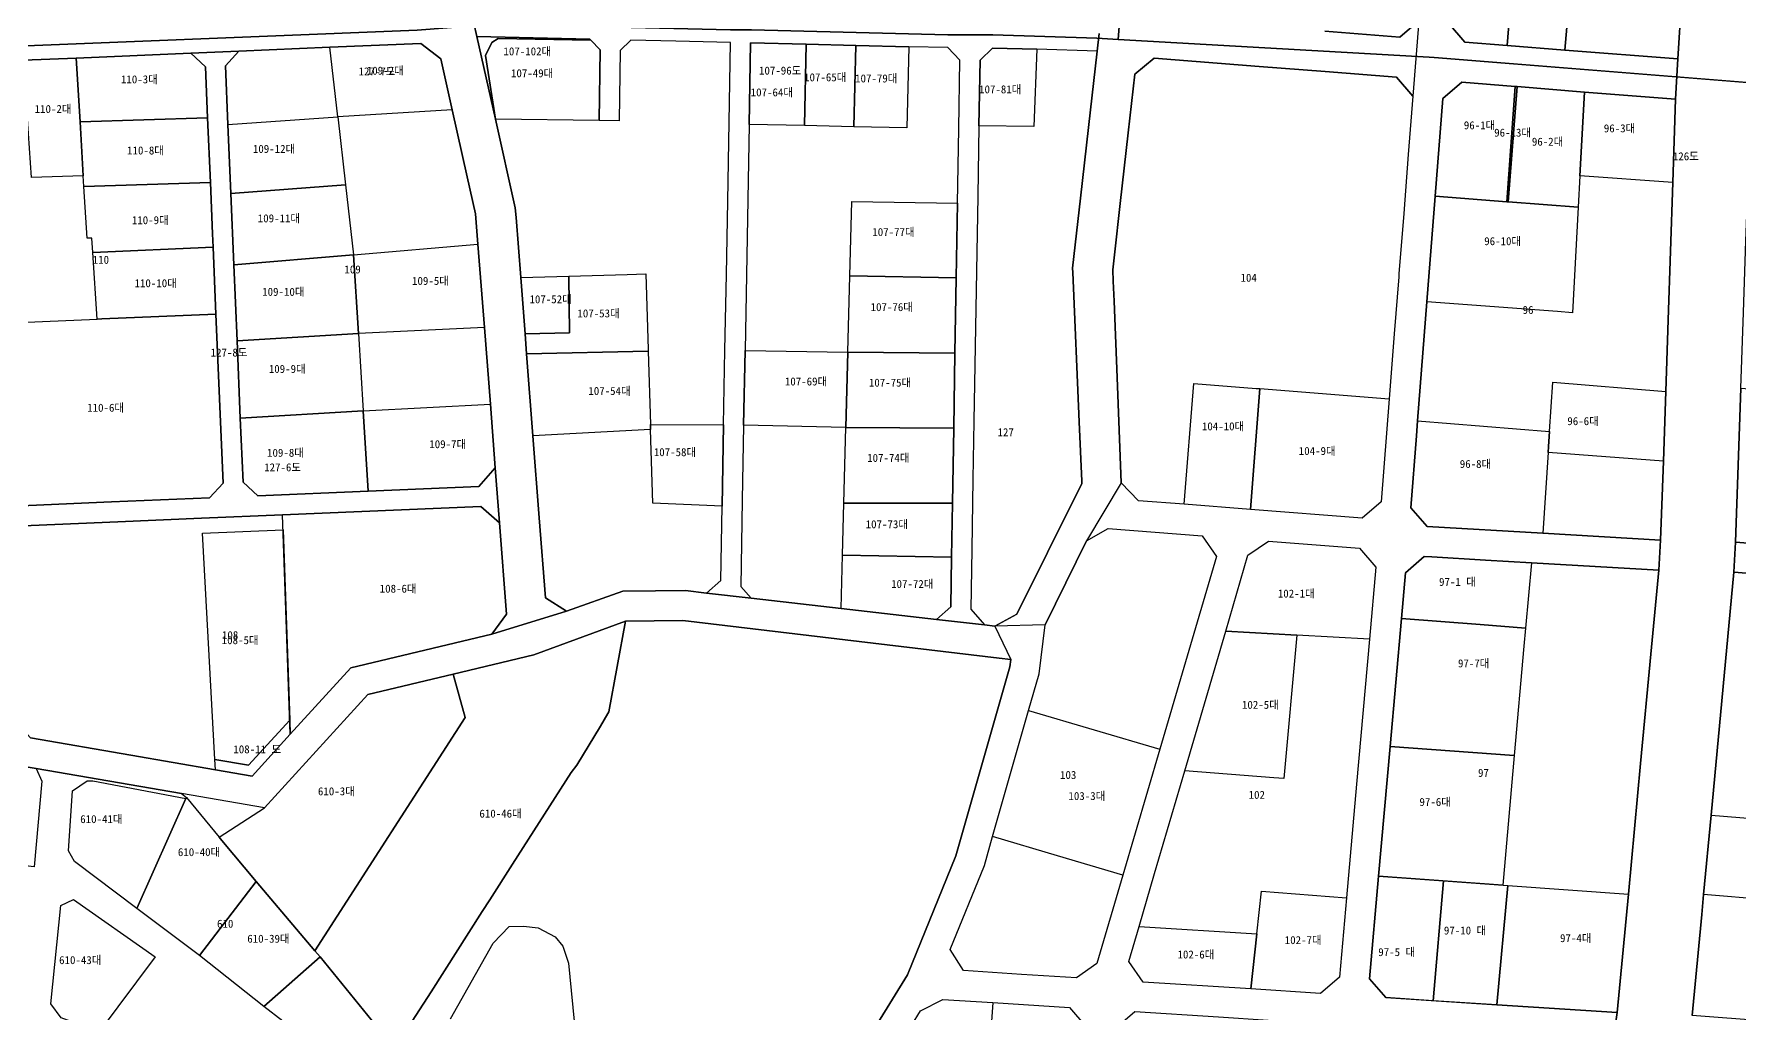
# Model space of a CAD drawing. Header units: metres. Extents: x 198218 to 208474, y 536547 to 547345.
# Drawn here: x 199514.9 to 199855.9, y 544075.5 to 544271.5 of the extents above; entities that cross this region are included whole.
import ezdxf
from ezdxf.enums import TextEntityAlignment as Align

# ---------------------------------------------------------------- set-up
doc = ezdxf.new("R2010")
doc.units = ezdxf.units.M
for name, color, linetype in [('CENTER_RADIUS', 1, 'Continuous'), ('PARCEL_BONBUN', 7, 'Continuous'), ('PARCEL_BUBUN', 8, 'Continuous'), ('PARCEL_LABEL', 3, 'Continuous'), ('ZONING', 5, 'Continuous')]:
    doc.layers.add(name, color=color, linetype=linetype)

msp = doc.modelspace()

# ---------------------------------------------------------------- linework, layer by layer
at = {"layer": 'CENTER_RADIUS'}
msp.add_circle((200224.7, 544673.01), 1000, dxfattribs=at)
at = {"layer": 'PARCEL_BONBUN'}
for points in [[(199797.7, 544273.68), (199798.91, 544289.12), (199799.14, 544292.11), (199800.21, 544305.79), (199801.77, 544325.86), (199802, 544328.85), (199803.99, 544354.37), (199807.79, 544357.62), (199816.97, 544356.91), (199831.07, 544355.81), (199849.16, 544354.4), (199848.63, 544346.21), (199848.58, 544345.44), (199847.63, 544330.72), (199846.68, 544316), (199845.77, 544302.03), (199845, 544289.99), (199844.23, 544278.2), (199843.48, 544266.57), (199820.95, 544268.32), (199809.42, 544269.22), (199800.95, 544269.88), (199797.7, 544273.68)], [(199556.17, 544194.68), (199555.51, 544210.16), (199554.87, 544225.35), (199554.27, 544239.64), (199553.69, 544253.43), (199553.19, 544265.15), (199555.9, 544268.1), (199574.07, 544268.87), (199592.25, 544269.64), (199596.22, 544266.6), (199598.53, 544256.36), (199601.53, 544242.99), (199603.19, 544235.6), (199603.67, 544229.49), (199604.96, 544212.84), (199606.15, 544197.48), (199607.14, 544184.78), (199603.82, 544181.04), (199581.74, 544180.11), (199559.65, 544179.18), (199556.71, 544181.89), (199556.17, 544194.68)], [(199507.89, 544179.79), (199505.65, 544213.57), (199504.56, 544230.02), (199503.73, 544242.5), (199502.43, 544262.27), (199505.77, 544265.99), (199512.85, 544266.28), (199523.34, 544266.72), (199546.25, 544267.69), (199549.2, 544264.98), (199549.63, 544254.77), (199550.18, 544241.82), (199550.61, 544231.6), (199550.72, 544228.89), (199551.29, 544215.51), (199552.71, 544181.72), (199550, 544178.77), (199530.44, 544177.94), (199510.87, 544177.12), (199507.89, 544179.79)], [(199744.83, 544177.47), (199735.71, 544178.18), (199732.24, 544181.78), (199731.41, 544202.83), (199730.81, 544218.11), (199730.65, 544222.12), (199730.56, 544224.39), (199730.9, 544227.4), (199732.05, 544237.64), (199733.65, 544251.8), (199734.96, 544263.52), (199738.82, 544266.7), (199747.26, 544266.04), (199759.84, 544265.06), (199773.03, 544264.03), (199787.29, 544262.92), (199790.54, 544259.12), (199789.63, 544247.43), (199788.71, 544235.61), (199787.77, 544223.59), (199787.72, 544222.96), (199786.84, 544211.58), (199785.82, 544198.59), (199784.21, 544177.94), (199780.41, 544174.69), (199758.08, 544176.43), (199744.83, 544177.47)], [(199793.43, 544173.02), (199790.15, 544176.79), (199791.27, 544191.16), (199791.5, 544194.15), (199793.36, 544217.98), (199795, 544239.08), (199796.52, 544258.65), (199800.32, 544261.9), (199811.03, 544261.04), (199811.39, 544261.01), (199824.84, 544259.93), (199843.08, 544258.47), (199842.51, 544241.82), (199841.58, 544214.34), (199841.09, 544200.02), (199840.62, 544186.13), (199840.07, 544170.29), (199816.51, 544171.67), (199793.43, 544173.02)], [(199899.83, 544166.38), (199887.57, 544167.34), (199874.41, 544168.36), (199855.07, 544169.87), (199856.12, 544200.69), (199856.64, 544215.84), (199857.13, 544230.2), (199857.54, 544242.27), (199858.05, 544257.4), (199880.06, 544255.68), (199891.93, 544254.76), (199906.63, 544253.61), (199909.88, 544249.81), (199909.21, 544241.19), (199908.28, 544229.22), (199906.49, 544206.29), (199905.5, 544193.57), (199903.63, 544169.63), (199899.83, 544166.38)], [(199514.23, 544130.74), (199510.89, 544134.45), (199508.53, 544170.15), (199511.2, 544173.13), (199531.68, 544173.99), (199548.42, 544174.7), (199564.6, 544175.38), (199604.25, 544177.06), (199607.99, 544173.74), (199609.4, 544155.53), (199606.46, 544151.49), (199578.29, 544144.77), (199566.15, 544131.48), (199558.51, 544123.12), (199551.19, 544124.38), (199534.26, 544127.29), (199514.23, 544130.74)], [(199698.05, 544088.45), (199704.9, 544105.25), (199706.54, 544111.02), (199713.74, 544136.25), (199715.83, 544143.54), (199717.04, 544153.38), (199725.28, 544170.15), (199729.62, 544172.63), (199748.42, 544171.17), (199751.27, 544167.05), (199744.75, 544144.84), (199739.96, 544128.52), (199732.57, 544103.31), (199727.39, 544085.63), (199723.29, 544082.76), (199712.31, 544083.46), (199700.71, 544084.21), (199698.05, 544088.45)], [(199738.92, 544103.64), (199744.94, 544124.17), (199753.13, 544152.09), (199757.59, 544167.29), (199761.7, 544170.13), (199779.89, 544168.71), (199783.12, 544164.89), (199781.85, 544150.48), (199779.29, 544121.49), (199777.28, 544098.75), (199775.88, 544082.89), (199772.08, 544079.64), (199758.16, 544080.53), (199736.62, 544081.91), (199733.75, 544086), (199735.82, 544093.06), (199738.92, 544103.64)], [(199781.88, 544082.59), (199783.59, 544101.95), (199785.99, 544129.01), (199788.26, 544154.66), (199789.06, 544163.77), (199792.84, 544167.04), (199794.32, 544166.95), (199805.06, 544166.33), (199814.23, 544165.79), (199839.69, 544164.3), (199838.12, 544147.48), (199836.06, 544125.6), (199833.62, 544099.51), (199831.4, 544075.83), (199808.16, 544077.32), (199794.58, 544078.19), (199785.13, 544078.8), (199781.88, 544082.59)], [(199892.74, 544071.65), (199872.32, 544073.24), (199871.59, 544073.3), (199861.61, 544074.08), (199861.17, 544074.11), (199846.41, 544075.26), (199848.3, 544095.46), (199848.67, 544099.44), (199850.16, 544115.27), (199854.71, 544163.88), (199899.66, 544160.38), (199902.91, 544156.58), (199899.39, 544111.42), (199897.83, 544091.38), (199896.54, 544074.9), (199892.74, 544071.65)], [(199720.75, 543942.67), (199723.03, 543971.24), (199725.19, 543998.16), (199727.33, 544024.97), (199729.37, 544050.39), (199731.16, 544072.73), (199734.95, 544076), (199751.7, 544074.93), (199771.52, 544073.66), (199774.8, 544069.88), (199773.11, 544048.23), (199771.11, 544022.7), (199769.02, 543995.89), (199766.9, 543968.77), (199765.83, 543955.01), (199765.1, 543945.7), (199761.57, 543942.16), (199743.63, 543940.71), (199724.29, 543939.14), (199720.75, 543942.67)]]:
    msp.add_lwpolyline(points, close=True, dxfattribs=at)
for points in [[(199830.49, 544069.87), (199831.4, 544075.83), (199833.62, 544099.51), (199836.06, 544125.6), (199838.12, 544147.48), (199839.69, 544164.3), (199840.07, 544170.29), (199840.62, 544186.13), (199841.09, 544200.02), (199841.58, 544214.34), (199842.51, 544241.82), (199843.08, 544258.47), (199843.48, 544266.57), (199844.23, 544278.2)], [(199727.83, 544271.64), (199727.43, 544268.11), (199725.72, 544252.86), (199724.12, 544238.69), (199722.54, 544224.69), (199722.58, 544223.84), (199723.86, 544193.98), (199724.36, 544182.1), (199724.38, 544181.63), (199717.51, 544167.82), (199711.38, 544155.5), (199707, 544153.11), (199704.94, 544153.35), (199695.3, 544154.45), (199676.25, 544156.63), (199658.26, 544158.69), (199649.33, 544159.72), (199645.14, 544160.2), (199639.13, 544160.16), (199632.62, 544160.12), (199621.37, 544156.07), (199617.17, 544158.78), (199615.93, 544174.76), (199614.66, 544191.17), (199614.66, 544191.17), (199613.39, 544207.59), (199613.08, 544211.58), (199612.21, 544222.85), (199611.29, 544234.81), (199611.13, 544236.8), (199607.15, 544254.48), (199603.42, 544271.06), (199602.82, 544273.7)], [(199602.82, 544273.7), (199603.42, 544271.06), (199607.15, 544254.48), (199611.13, 544236.8), (199611.29, 544234.81), (199612.21, 544222.85), (199613.08, 544211.58), (199613.39, 544207.59), (199614.66, 544191.17), (199615.93, 544174.76), (199617.17, 544158.78), (199621.37, 544156.07), (199632.62, 544160.12), (199639.13, 544160.16), (199645.14, 544160.2), (199649.33, 544159.72), (199658.26, 544158.69), (199676.25, 544156.63), (199695.3, 544154.45), (199704.93, 544153.35), (199707, 544153.11), (199711.38, 544155.5), (199717.51, 544167.82), (199724.38, 544181.63), (199724.36, 544182.1), (199723.86, 544193.98), (199722.58, 544223.84), (199722.54, 544224.69), (199724.12, 544238.69), (199725.72, 544252.86), (199727.43, 544268.11), (199727.83, 544271.64)], [(199791.71, 544274.15), (199787.92, 544270.9), (199772.92, 544272.07)], [(199797.7, 544273.68), (199800.95, 544269.88), (199809.42, 544269.22), (199820.95, 544268.32), (199843.48, 544266.57), (199843.08, 544258.47), (199824.84, 544259.93), (199811.39, 544261.01), (199811.03, 544261.04), (199800.32, 544261.9), (199796.52, 544258.65), (199795, 544239.08), (199793.36, 544217.98), (199791.5, 544194.15), (199791.27, 544191.16), (199790.15, 544176.79), (199793.43, 544173.02), (199816.51, 544171.67), (199840.07, 544170.29), (199839.69, 544164.3), (199814.23, 544165.79), (199805.06, 544166.33), (199794.32, 544166.95), (199792.84, 544167.04), (199789.06, 544163.77), (199788.26, 544154.66), (199785.99, 544129.01), (199783.69, 544103.11), (199781.88, 544082.59), (199785.13, 544078.8), (199807.34, 544077.38), (199831.4, 544075.83), (199830.49, 544069.87)], [(199856.12, 544200.69), (199855.07, 544169.87), (199854.71, 544163.88), (199850.16, 544115.27), (199848.67, 544099.44), (199848.3, 544095.46), (199846.41, 544075.26)], [(199899.66, 544160.38), (199854.71, 544163.88), (199855.07, 544169.87), (199874.41, 544168.36)], [(199678.06, 544064.74), (199689.54, 544083.34), (199699.21, 544107.17), (199710, 544144.96), (199710.17, 544146.45), (199707.86, 544146.72), (199644.65, 544154.22), (199633.17, 544154.12), (199614.85, 544147.34), (199598.7, 544143.49), (199581.68, 544139.44), (199560.98, 544116.77), (199544.43, 544119.61), (199515.39, 544124.6), (199505.42, 544126.32)], [(199505.42, 544126.32), (199515.39, 544124.6), (199544.43, 544119.61), (199545.4, 544118.81), (199551.92, 544110.9), (199560.98, 544116.77), (199581.68, 544139.44), (199598.7, 544143.49), (199614.85, 544147.34), (199633.17, 544154.12), (199629.81, 544135.94), (199629.64, 544135.65), (199628.18, 544133.08), (199623.41, 544125.3), (199622.32, 544123.82), (199610.55, 544105.52), (199606.02, 544098.39), (199604.53, 544096.06), (199594.33, 544079.99), (199587.45, 544069.36)], [(199587.45, 544069.36), (199594.33, 544079.99), (199604.53, 544096.05), (199606.02, 544098.39), (199610.55, 544105.52), (199622.32, 544123.82), (199623.41, 544125.3), (199628.18, 544133.08), (199629.64, 544135.65), (199629.81, 544135.94), (199633.17, 544154.12), (199644.65, 544154.22), (199707.86, 544146.72), (199710.17, 544146.45), (199710, 544144.96), (199699.21, 544107.17), (199689.54, 544083.34), (199678.06, 544064.74)], [(199598.16, 544074.58), (199606.72, 544089.72), (199609.93, 544093.02), (199612.77, 544093.08), (199615.7, 544092.73), (199619.08, 544090.96), (199620.61, 544089.12), (199621.74, 544085.71), (199623.17, 544071.39)], [(199683.12, 544061.52), (199692.16, 544076.17), (199696.61, 544078.46), (199706.57, 544077.82), (199721.9, 544076.84), (199725.17, 544073.06)]]:
    msp.add_lwpolyline(points, dxfattribs=at)
at = {"layer": 'PARCEL_BUBUN'}
for points in [[(199798.91, 544289.12), (199810.93, 544288.53), (199809.42, 544269.22), (199800.95, 544269.88), (199797.7, 544273.68), (199798.91, 544289.12)], [(199810.93, 544288.53), (199822.59, 544287.96), (199821.92, 544279.93), (199820.95, 544268.32), (199809.42, 544269.22), (199810.93, 544288.53)], [(199844.23, 544278.2), (199843.48, 544266.57), (199820.95, 544268.32), (199821.92, 544279.93), (199844.23, 544278.2)], [(199574.07, 544268.87), (199592.25, 544269.64), (199596.22, 544266.6), (199598.53, 544256.36), (199575.65, 544254.96), (199574.07, 544268.87)], [(199626.02, 544270.52), (199626.26, 544270.27), (199607.73, 544270.62), (199606.43, 544269.85), (199605.15, 544267.26), (199607.15, 544254.48), (199603.42, 544271.06), (199626.02, 544270.52)], [(199607.15, 544254.48), (199605.15, 544267.26), (199606.43, 544269.85), (199607.73, 544270.62), (199626.26, 544270.27), (199628.11, 544268.35), (199627.91, 544254.22), (199607.15, 544254.48)], [(199657.87, 544253.45), (199658.16, 544269.75), (199669.25, 544269.48), (199668.91, 544253.21), (199657.87, 544253.45)], [(199669.25, 544269.48), (199679.21, 544269.25), (199678.78, 544252.99), (199668.91, 544253.21), (199669.25, 544269.48)], [(199679.21, 544269.25), (199689.79, 544268.99), (199689.38, 544252.79), (199678.78, 544252.99), (199679.21, 544269.25)], [(199703.81, 544253.16), (199704.03, 544266.33), (199706.54, 544268.73), (199715.4, 544268.47), (199714.76, 544253.01), (199703.81, 544253.16)], [(199512.85, 544266.28), (199523.34, 544266.72), (199524.13, 544253.95), (199524.78, 544243.17), (199514.41, 544242.84), (199512.85, 544266.28)], [(199523.34, 544266.72), (199546.25, 544267.69), (199549.2, 544264.98), (199549.63, 544254.77), (199524.13, 544253.95), (199523.34, 544266.72)], [(199811.03, 544261.04), (199809.32, 544237.99), (199795, 544239.08), (199796.52, 544258.65), (199800.32, 544261.9), (199811.03, 544261.04)], [(199811.03, 544261.04), (199811.39, 544261.01), (199809.62, 544237.97), (199809.32, 544237.99), (199811.03, 544261.04)], [(199811.39, 544261.01), (199824.84, 544259.93), (199823.95, 544243.17), (199823.61, 544236.91), (199809.62, 544237.97), (199811.39, 544261.01)], [(199824.84, 544259.93), (199843.08, 544258.47), (199842.51, 544241.82), (199823.95, 544243.17), (199824.84, 544259.93)], [(199549.63, 544254.77), (199550.18, 544241.82), (199524.92, 544241.01), (199524.78, 544243.17), (199524.13, 544253.95), (199549.63, 544254.77)], [(199553.69, 544253.43), (199575.65, 544254.96), (199577.19, 544241.35), (199554.27, 544239.64), (199553.69, 544253.43)], [(199550.18, 544241.82), (199550.61, 544231.6), (199550.72, 544228.89), (199526.67, 544227.86), (199526.48, 544230.73), (199525.55, 544230.7), (199524.92, 544241.01), (199550.18, 544241.82)], [(199554.27, 544239.64), (199577.19, 544241.35), (199578.79, 544227.38), (199554.87, 544225.35), (199554.27, 544239.64)], [(199678.39, 544238.06), (199699.53, 544237.67), (199699.28, 544222.75), (199677.99, 544223.14), (199678.39, 544238.06)], [(199795, 544239.08), (199809.32, 544237.99), (199809.62, 544237.97), (199823.61, 544236.91), (199822.48, 544215.78), (199819.48, 544216.01), (199793.36, 544217.98), (199795, 544239.08)], [(199550.72, 544228.89), (199551.29, 544215.51), (199528.47, 544214.54), (199527.56, 544214.5), (199526.67, 544227.86), (199550.72, 544228.89)], [(199554.87, 544225.35), (199578.79, 544227.38), (199579.77, 544211.61), (199555.51, 544210.16), (199554.87, 544225.35)], [(199603.67, 544229.49), (199604.96, 544212.84), (199579.77, 544211.61), (199578.79, 544227.38), (199603.67, 544229.49)], [(199621.83, 544223.11), (199621.98, 544211.77), (199613.08, 544211.58), (199612.21, 544222.85), (199621.83, 544223.11)], [(199633.51, 544223.43), (199637.24, 544223.54), (199637.7, 544208.42), (199637.7, 544208.12), (199613.39, 544207.59), (199613.08, 544211.58), (199621.98, 544211.77), (199621.83, 544223.11), (199633.51, 544223.43)], [(199677.99, 544223.14), (199699.28, 544222.75), (199699.02, 544207.67), (199677.59, 544207.92), (199677.99, 544223.14)], [(199527.56, 544214.5), (199528.47, 544214.54), (199551.29, 544215.51), (199552.71, 544181.72), (199550, 544178.77), (199530.44, 544177.94), (199510.87, 544177.12), (199507.89, 544179.79), (199505.65, 544213.57), (199527.56, 544214.5)], [(199555.51, 544210.16), (199579.77, 544211.61), (199580.74, 544196.14), (199556.17, 544194.68), (199555.51, 544210.16)], [(199637.7, 544208.12), (199638.14, 544193.42), (199638.17, 544192.42), (199614.66, 544191.17), (199613.39, 544207.59), (199637.7, 544208.12)], [(199677.59, 544207.92), (199677.2, 544192.83), (199656.78, 544193.27), (199657.05, 544208.25), (199677.59, 544207.92)], [(199677.59, 544207.92), (199699.02, 544207.67), (199698.76, 544192.72), (199677.2, 544192.83), (199677.59, 544207.92)], [(199746.74, 544201.63), (199759.22, 544200.66), (199759.99, 544200.6), (199758.08, 544176.43), (199744.83, 544177.47), (199746.74, 544201.63)], [(199759.99, 544200.6), (199785.82, 544198.59), (199784.21, 544177.94), (199780.41, 544174.69), (199758.08, 544176.43), (199759.99, 544200.6)], [(199818.53, 544201.87), (199841.09, 544200.02), (199840.62, 544186.13), (199817.59, 544187.85), (199817.67, 544189.02), (199817.87, 544192.01), (199818.53, 544201.87)], [(199856.12, 544200.69), (199876.41, 544199.11), (199876.21, 544196.11), (199874.41, 544168.36), (199855.07, 544169.87), (199856.12, 544200.69)], [(199606.15, 544197.48), (199607.14, 544184.78), (199603.82, 544181.04), (199581.74, 544180.11), (199580.74, 544196.14), (199606.15, 544197.48)], [(199556.17, 544194.68), (199580.74, 544196.14), (199581.74, 544180.11), (199559.65, 544179.18), (199556.71, 544181.89), (199556.17, 544194.68)], [(199638.14, 544193.42), (199652.76, 544193.39), (199652.46, 544177.09), (199638.61, 544177.68), (199638.17, 544192.42), (199638.14, 544193.42)], [(199791.5, 544194.15), (199817.87, 544192.01), (199817.67, 544189.02), (199817.59, 544187.85), (199816.51, 544171.67), (199793.43, 544173.02), (199790.15, 544176.79), (199791.27, 544191.16), (199791.5, 544194.15)], [(199677.2, 544192.83), (199698.76, 544192.72), (199698.51, 544177.72), (199676.8, 544177.72), (199677.2, 544192.83)], [(199564.6, 544175.38), (199604.25, 544177.06), (199607.99, 544173.74), (199609.4, 544155.53), (199606.46, 544151.49), (199578.29, 544144.77), (199566.15, 544131.48), (199564.6, 544175.38)], [(199676.8, 544177.72), (199698.51, 544177.72), (199698.33, 544166.93), (199676.53, 544167.33), (199676.8, 544177.72)], [(199548.58, 544171.7), (199564.7, 544172.39), (199566.05, 544134.33), (199557.77, 544125.28), (199551.07, 544126.42), (199548.58, 544171.7)], [(199753.13, 544152.09), (199757.59, 544167.29), (199761.7, 544170.13), (199779.89, 544168.71), (199783.12, 544164.89), (199781.85, 544150.48), (199767.37, 544151.29), (199753.13, 544152.09)], [(199698.33, 544166.93), (199698.16, 544156.96), (199695.3, 544154.45), (199676.25, 544156.63), (199676.53, 544167.33), (199698.33, 544166.93)], [(199794.32, 544166.95), (199805.06, 544166.33), (199814.23, 544165.79), (199813.07, 544152.72), (199803.99, 544153.43), (199788.26, 544154.66), (199789.06, 544163.77), (199792.84, 544167.04), (199794.32, 544166.95)], [(199633.17, 544154.12), (199629.81, 544135.94), (199629.64, 544135.65), (199628.18, 544133.08), (199623.41, 544125.3), (199622.32, 544123.82), (199610.55, 544105.52), (199606.02, 544098.39), (199604.53, 544096.05), (199594.33, 544079.99), (199587.45, 544069.36), (199586.88, 544068.85), (199572.11, 544086.93), (199571.05, 544088.18), (199601.08, 544134.81), (199598.7, 544143.49), (199614.85, 544147.34), (199633.17, 544154.12)], [(199803.99, 544153.43), (199813.07, 544152.72), (199812.76, 544149.11), (199810.82, 544127.22), (199785.99, 544129.01), (199788.26, 544154.66), (199803.99, 544153.43)], [(199767.37, 544151.29), (199764.77, 544122.62), (199762.78, 544122.78), (199744.94, 544124.17), (199753.13, 544152.09), (199767.37, 544151.29)], [(199601.08, 544134.81), (199571.05, 544088.18), (199559.31, 544102.06), (199552.48, 544110.22), (199551.92, 544110.9), (199560.98, 544116.77), (199581.68, 544139.44), (199598.7, 544143.49), (199601.08, 544134.81)], [(199739.96, 544128.52), (199732.57, 544103.31), (199719.49, 544107.19), (199706.54, 544111.02), (199713.74, 544136.25), (199739.96, 544128.52)], [(199566.05, 544134.33), (199566.15, 544131.48), (199558.51, 544123.12), (199551.19, 544124.38), (199551.07, 544126.42), (199557.77, 544125.28), (199566.05, 544134.33)], [(199785.99, 544129.01), (199810.82, 544127.22), (199808.54, 544101.32), (199783.69, 544103.11), (199785.99, 544129.01)], [(199497.12, 544127.74), (199505.42, 544126.32), (199515.39, 544124.6), (199516.49, 544122.08), (199514.93, 544104.99), (199495.29, 544107.24), (199495.6, 544109.69), (199497, 544126.78), (199497.12, 544127.74)], [(199526.67, 544122.14), (199545.31, 544118.63), (199535.47, 544096.65), (199523.05, 544106.05), (199521.82, 544108.15), (199522.61, 544120.18), (199525.55, 544122.14), (199526.67, 544122.14)], [(199545.4, 544118.81), (199551.92, 544110.9), (199552.48, 544110.22), (199559.31, 544102.06), (199548.02, 544087.24), (199535.47, 544096.65), (199545.31, 544118.63), (199545.4, 544118.81)], [(199864.91, 544114.12), (199863.05, 544094.25), (199861.01, 544094.42), (199861.37, 544098.39), (199848.67, 544099.44), (199850.16, 544115.27), (199864.91, 544114.12)], [(199559.31, 544102.06), (199571.05, 544088.18), (199572.11, 544086.93), (199560.86, 544077.05), (199548.02, 544087.24), (199559.31, 544102.06)], [(199781.88, 544082.59), (199783.7, 544103.11), (199796.7, 544102.17), (199794.58, 544078.19), (199785.13, 544078.8), (199781.88, 544082.59)], [(199796.7, 544102.17), (199809.53, 544101.25), (199807.34, 544077.37), (199794.58, 544078.19), (199796.7, 544102.17)], [(199833.62, 544099.51), (199831.4, 544075.83), (199807.34, 544077.38), (199809.53, 544101.25), (199833.62, 544099.51)], [(199520.31, 544097.23), (199522.81, 544098.43), (199539.13, 544086.99), (199527.96, 544071.95), (199520.39, 544074.77), (199518.28, 544077.59), (199520.31, 544097.23)], [(199777.28, 544098.75), (199775.88, 544082.89), (199772.08, 544079.64), (199758.16, 544080.53), (199759.36, 544091.55), (199760.29, 544100.08), (199777.28, 544098.75)], [(199759.36, 544091.55), (199758.16, 544080.53), (199736.62, 544081.91), (199733.75, 544086), (199735.82, 544093.06), (199759.36, 544091.55)], [(199560.86, 544077.05), (199572.11, 544086.93), (199586.88, 544068.85), (199586.21, 544067.65), (199576.9, 544060.63), (199564.69, 544074.09), (199560.86, 544077.05)], [(199692.16, 544076.17), (199696.61, 544078.46), (199706.57, 544077.82), (199704.72, 544051.51), (199700.77, 544051.79), (199677.92, 544053.43), (199683.12, 544061.52), (199692.16, 544076.17)]]:
    msp.add_lwpolyline(points, close=True, dxfattribs=at)
for points in [[(199602.82, 544273.7), (199603.42, 544271.06), (199607.15, 544254.48), (199611.13, 544236.8), (199611.29, 544234.81), (199612.21, 544222.85), (199613.08, 544211.58), (199613.39, 544207.59), (199614.66, 544191.17), (199615.93, 544174.76), (199617.17, 544158.78), (199621.37, 544156.07), (199606.46, 544151.49), (199609.4, 544155.53), (199607.99, 544173.74), (199607.14, 544184.78), (199606.15, 544197.48), (199604.96, 544212.84), (199603.67, 544229.49), (199603.19, 544235.6), (199601.53, 544242.99), (199598.53, 544256.36), (199596.22, 544266.6), (199592.25, 544269.64), (199574.07, 544268.87), (199555.9, 544268.1), (199546.25, 544267.69), (199523.34, 544266.72), (199512.85, 544266.28)], [(199727.83, 544271.64), (199727.43, 544268.11), (199715.4, 544268.47), (199706.54, 544268.73), (199704.03, 544266.33), (199703.81, 544253.16), (199703.57, 544239.12), (199703.32, 544224.1), (199702.81, 544194.1), (199702.61, 544182.51), (199702.38, 544168.44), (199702.18, 544156.5), (199704.93, 544153.35), (199695.3, 544154.45), (199698.16, 544156.96), (199698.33, 544166.93), (199698.51, 544177.72), (199698.76, 544192.72), (199699.02, 544207.67), (199699.28, 544222.75), (199699.53, 544237.67), (199699.78, 544252.6), (199700.01, 544266.28), (199697.58, 544268.81), (199689.79, 544268.99), (199679.21, 544269.25), (199669.25, 544269.48), (199658.16, 544269.75), (199657.87, 544253.45), (199657.6, 544238.45), (199657.32, 544223.39), (199657.05, 544208.25), (199656.78, 544193.27), (199656.51, 544178.29), (199656.2, 544161.06), (199658.26, 544158.69), (199649.33, 544159.72), (199652.19, 544162.23), (199652.46, 544177.09), (199652.76, 544193.39), (199653.04, 544208.31), (199653.32, 544223.41), (199653.59, 544238.07), (199653.88, 544253.91), (199654.17, 544269.85), (199643.21, 544270.11), (199634.26, 544270.32), (199632.11, 544268.25), (199631.91, 544254.18), (199627.91, 544254.22), (199628.11, 544268.35), (199626.26, 544270.27), (199626.02, 544270.52), (199603.42, 544271.06), (199602.82, 544273.7)], [(199772.92, 544272.07), (199787.92, 544270.9), (199791.71, 544274.15), (199790.54, 544259.12), (199787.29, 544262.92), (199773.03, 544264.03), (199759.84, 544265.06), (199747.26, 544266.04), (199738.82, 544266.7), (199734.96, 544263.52), (199733.65, 544251.8), (199732.05, 544237.64), (199730.9, 544227.4), (199730.56, 544224.39), (199730.65, 544222.12), (199730.81, 544218.11), (199731.41, 544202.83), (199732.24, 544181.78), (199725.28, 544170.15), (199717.04, 544153.38), (199707, 544153.11), (199711.38, 544155.5), (199717.51, 544167.82), (199724.38, 544181.63), (199724.36, 544182.1), (199723.86, 544193.98), (199722.58, 544223.84), (199722.54, 544224.69), (199724.12, 544238.69), (199725.72, 544252.86), (199727.43, 544268.11), (199727.83, 544271.64)], [(199510.87, 544177.12), (199530.44, 544177.94), (199550, 544178.77), (199552.71, 544181.72), (199551.29, 544215.51), (199550.72, 544228.89), (199550.61, 544231.6), (199550.18, 544241.82), (199549.63, 544254.77), (199549.2, 544264.98), (199546.25, 544267.69), (199555.9, 544268.1), (199555.9, 544268.1), (199553.19, 544265.15), (199553.69, 544253.43), (199554.27, 544239.64), (199554.87, 544225.35), (199555.51, 544210.16), (199556.17, 544194.68), (199556.71, 544181.89), (199559.65, 544179.18), (199581.74, 544180.11), (199603.82, 544181.04), (199607.14, 544184.78), (199607.99, 544173.74), (199604.25, 544177.06), (199564.6, 544175.38), (199548.42, 544174.7), (199531.68, 544173.99), (199511.2, 544173.13)], [(199514.23, 544130.74), (199534.26, 544127.29), (199551.19, 544124.38), (199558.51, 544123.12), (199566.15, 544131.48), (199578.29, 544144.77), (199606.46, 544151.49), (199621.37, 544156.07), (199632.62, 544160.12), (199639.13, 544160.16), (199645.14, 544160.2), (199649.33, 544159.72), (199658.26, 544158.69), (199676.25, 544156.63), (199695.3, 544154.45), (199704.93, 544153.35), (199707, 544153.11), (199710.17, 544146.45), (199707.86, 544146.72), (199644.65, 544154.22), (199633.17, 544154.12), (199614.85, 544147.34), (199598.7, 544143.49), (199581.68, 544139.44), (199560.98, 544116.77), (199544.43, 544119.61), (199515.39, 544124.6), (199505.42, 544126.32)]]:
    msp.add_lwpolyline(points, dxfattribs=at)
at = {"layer": 'ZONING'}
msp.add_lwpolyline([(199731.63, 544270.46), (199738.98, 544365.52), (199856.7, 544356.55), (199859.68, 544403.69), (199850.77, 544424.94), (199882.94, 544438.89), (199913.6, 544437.49), (199920.15, 544436.8), (199923.12, 544436.49), (199947.98, 544435.48), (199969.34, 544431.91), (199962.88, 544348.82), (200016.39, 544344.45), (200014.76, 544320.27), (200013.3, 544298.45), (200048.28, 544295.73), (200050.79, 544259.45), (200050.32, 544253.93), (200049.44, 544246.5), (200043.81, 544246.95), (199963.14, 544253.39), (199794.82, 544266.83), (199793.83, 544266.89), (199731.63, 544270.46)], close=True, dxfattribs=at)
for points in [[(199856.7, 544356.55), (199738.98, 544365.52), (199731.63, 544270.46), (199727.35, 544270.71), (199706.57, 544271.4), (199697.58, 544271.4), (199658.32, 544272.4), (199654.17, 544272.4), (199634.29, 544272.83), (199626.12, 544273.21), (199608.64, 544273.65), (199591.51, 544272.3), (199498.39, 544268.56)], [(199498.39, 544268.56), (199591.51, 544272.3), (199608.64, 544273.65), (199626.12, 544273.21), (199634.29, 544272.83), (199654.17, 544272.4), (199658.32, 544272.4), (199697.58, 544271.4), (199706.57, 544271.4), (199727.35, 544270.71), (199731.63, 544270.46), (199793.83, 544266.89), (199794.82, 544266.83), (199858.26, 544261.76)]]:
    msp.add_lwpolyline(points, dxfattribs=at)

# ---------------------------------------------------------------- texts
at = {"layer": 'PARCEL_LABEL'}
for s, p in [('107-102대', (199613.53, 544268.07)), ('127-7도', (199583.48, 544264.06)), ('109-2대', (199585.13, 544264.21)), ('107-96도', (199664.07, 544264.22)), ('110-3대', (199535.98, 544262.47)), ('107-49대', (199614.49, 544263.69)), ('107-65대', (199673.08, 544262.88)), ('107-79대', (199683.28, 544262.65)), ('107-81대', (199708.06, 544260.47)), ('107-64대', (199662.41, 544259.87)), ('110-2대', (199518.73, 544256.54)), ('96-1대', (199803.87, 544253.28)), ('96-13대', (199810.48, 544251.81)), ('96-3대', (199831.85, 544252.67)), ('110-8대', (199537.21, 544248.24)), ('109-12대', (199562.9, 544248.56)), ('96-2대', (199817.47, 544250)), ('126도', (199845.11, 544247.08)), ('110-9대', (199538.16, 544234.3)), ('109-11대', (199563.88, 544234.67)), ('107-77대', (199686.72, 544231.93)), ('96-10대', (199808.49, 544230.1)), ('110', (199528.3, 544226.38)), ('109', (199578.61, 544224.45)), ('110-10대', (199539.24, 544221.69)), ('109-10대', (199564.76, 544219.97)), ('109-5대', (199594.17, 544222.16)), ('104', (199757.73, 544222.79)), ('107-52대', (199618.19, 544218.48)), ('107-76대', (199686.38, 544216.92)), ('96', (199813.57, 544216.34)), ('107-53대', (199627.77, 544215.66)), ('127-8도', (199553.91, 544207.82)), ('109-9대', (199565.54, 544204.55)), ('107-54대', (199629.96, 544200.14)), ('107-69대', (199669.24, 544202.04)), ('107-75대', (199686.03, 544201.81)), ('110-6대', (199529.24, 544196.79)), ('104-10대', (199752.6, 544193.07)), ('96-6대', (199824.56, 544194.11)), ('109-7대', (199597.62, 544189.5)), ('127', (199709.16, 544191.89)), ('109-8대', (199565.19, 544187.78)), ('107-58대', (199643.04, 544187.9)), ('107-74대', (199685.69, 544186.76)), ('104-9대', (199771.42, 544188.14)), ('96-8대', (199803.06, 544185.54)), ('127-6도', (199564.61, 544184.87)), ('107-73대', (199685.39, 544173.48)), ('107-72대', (199690.48, 544161.54)), ('97-1 대', (199799.46, 544161.96)), ('108-6대', (199587.71, 544160.6)), ('102-1대', (199767.23, 544159.62)), ('108-5대', (199556.13, 544150.3)), ('108', (199554.13, 544151.3)), ('97-7대', (199802.7, 544145.66)), ('102-5대', (199760.06, 544137.37)), ('108-11 도', (199559.54, 544128.47)), ('103', (199721.65, 544123.34)), ('97', (199804.66, 544123.76)), ('610-3대', (199575.36, 544120.07)), ('103-3대', (199725.38, 544119.13)), ('102', (199759.35, 544119.37)), ('97-6대', (199795, 544117.94)), ('610-41대', (199528.39, 544114.51)), ('610-46대', (199608.18, 544115.61)), ('610-40대', (199547.91, 544107.91)), ('610', (199553.15, 544093.59)), ('610-39대', (199561.78, 544090.59)), ('102-7대', (199768.62, 544090.31)), ('97-10 대', (199800.97, 544092.23)), ('97-4대', (199823.1, 544090.7)), ('102-6대', (199747.18, 544087.43)), ('97-5 대', (199787.31, 544087.91)), ('610-43대', (199524.17, 544086.31))]:
    msp.add_text(s, height=1.6, dxfattribs=at).set_placement(p, align=Align.MIDDLE_CENTER)

doc.saveas('drawing.dxf')
